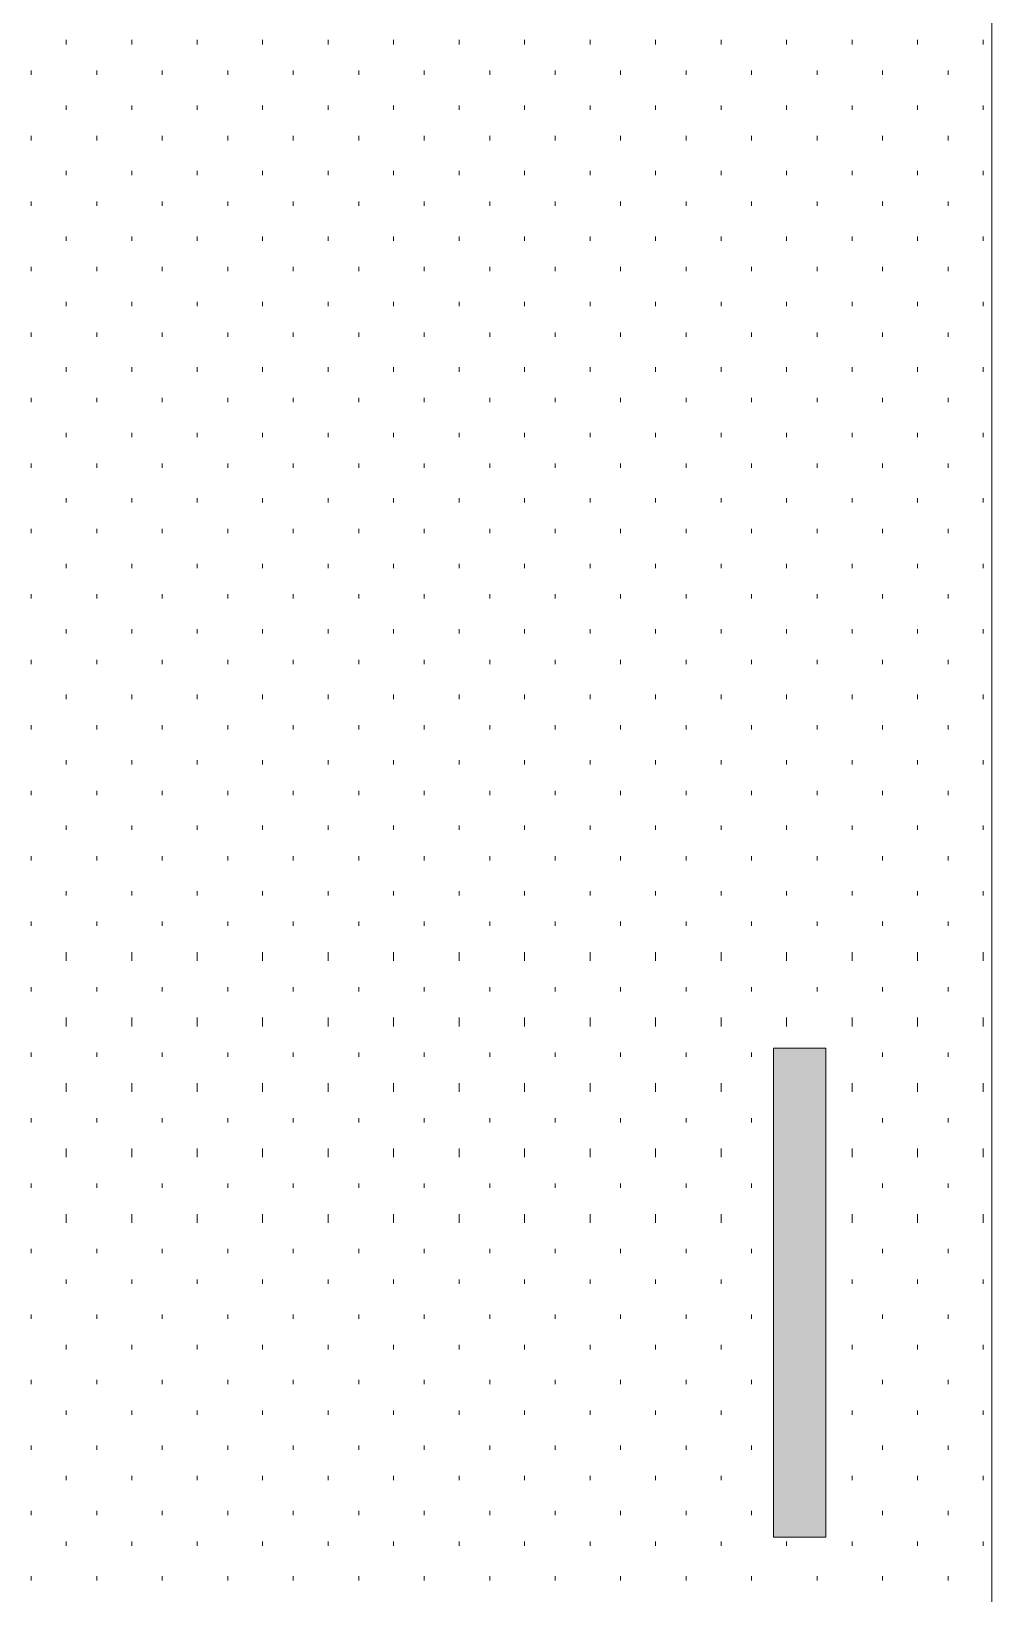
# Model space of a CAD drawing. Header units: inches. Extents: x -6061 to 13621, y -296 to 7483.
# Drawn here: x 12623.29 to 12640.91, y 378.93 to 407.6 of the extents above; entities that cross this region are included whole.
import ezdxf
from ezdxf.xclip import XClip

# ---------------------------------------------------------------- set-up
doc = ezdxf.new("R2010")
doc.units = ezdxf.units.IN
doc.header["$MEASUREMENT"] = 0
doc.header["$XCLIPFRAME"] = 0
doc.layers.get('0').update_dxf_attribs({"linetype": 'CONTINUOUS'})

# ---------------------------------------------------------------- blocks, each defined once
blk = doc.blocks.new('MF58425_6')
at = {"true_color": 0xffffff}
blk.add_hatch(color=7, dxfattribs=at).paths.add_polyline_path([(376.216, 308.525), (395.266, 308.525), (395.266, 351.621), (376.216, 351.621)])

msp = doc.modelspace()

# ---------------------------------------------------------------- linework, layer by layer
at = {"color": 7, "linetype": 'Continuous', "lineweight": 9, "true_color": 0x000007}
for p, q in [((12640.91411, 434.02858), (12640.91411, 349.93356)), ((12640.91411, 431.46569), (12640.91411, 349.93356)), ((12636.90958, 388.93763), (12636.90958, 379.9675)), ((12637.87067, 388.93763), (12636.90958, 388.93763)), ((12636.90958, 388.93763), (12637.87067, 388.93763)), ((12636.90958, 379.9675), (12636.90958, 388.93763)), ((12637.87067, 379.9675), (12637.87067, 388.93763)), ((12637.87067, 388.93763), (12637.87067, 379.9675)), ((12636.90958, 379.9675), (12637.87067, 379.9675)), ((12637.87067, 379.9675), (12636.90958, 379.9675))]:
    msp.add_line(p, q, dxfattribs=at)
at = {"color": 7, "linetype": 'Continuous', "lineweight": 9, "true_color": 0xffffff}
for p, q in [((12623.93492, 407.35845), (12623.93492, 407.43854)), ((12625.13628, 407.35845), (12625.13628, 407.43854)), ((12626.33764, 407.35845), (12626.33764, 407.43854)), ((12627.539, 407.35845), (12627.539, 407.43854)), ((12628.74035, 407.35845), (12628.74035, 407.43854)), ((12629.94171, 407.35845), (12629.94171, 407.43854)), ((12631.14307, 407.35845), (12631.14307, 407.43854)), ((12632.34443, 407.35845), (12632.34443, 407.43854)), ((12633.54578, 407.35845), (12633.54578, 407.43854)), ((12634.74714, 407.35845), (12634.74714, 407.43854)), ((12635.9485, 407.35845), (12635.9485, 407.43854)), ((12637.14985, 407.35845), (12637.14985, 407.43854)), ((12638.35121, 407.35845), (12638.35121, 407.43854)), ((12639.55257, 407.35845), (12639.55257, 407.43854)), ((12640.75393, 407.35845), (12640.75393, 407.43854)), ((12623.2942, 406.79781), (12623.2942, 406.87791)), ((12624.49556, 406.79781), (12624.49556, 406.87791)), ((12625.69691, 406.79781), (12625.69691, 406.87791)), ((12626.89827, 406.79781), (12626.89827, 406.87791)), ((12628.09963, 406.79781), (12628.09963, 406.87791)), ((12629.30099, 406.79781), (12629.30099, 406.87791)), ((12630.50234, 406.79781), (12630.50234, 406.87791)), ((12631.7037, 406.79781), (12631.7037, 406.87791)), ((12632.90506, 406.79781), (12632.90506, 406.87791)), ((12634.10642, 406.79781), (12634.10642, 406.87791)), ((12635.30777, 406.79781), (12635.30777, 406.87791)), ((12636.50913, 406.79781), (12636.50913, 406.87791)), ((12637.71049, 406.79781), (12637.71049, 406.87791)), ((12638.91185, 406.79781), (12638.91185, 406.87791)), ((12640.1132, 406.79781), (12640.1132, 406.87791)), ((12623.93492, 406.15709), (12623.93492, 406.23718)), ((12625.13628, 406.15709), (12625.13628, 406.23718)), ((12626.33764, 406.15709), (12626.33764, 406.23718)), ((12627.539, 406.15709), (12627.539, 406.23718)), ((12628.74035, 406.15709), (12628.74035, 406.23718)), ((12629.94171, 406.15709), (12629.94171, 406.23718)), ((12631.14307, 406.15709), (12631.14307, 406.23718)), ((12632.34443, 406.15709), (12632.34443, 406.23718)), ((12633.54578, 406.15709), (12633.54578, 406.23718)), ((12634.74714, 406.15709), (12634.74714, 406.23718)), ((12635.9485, 406.15709), (12635.9485, 406.23718)), ((12637.14985, 406.15709), (12637.14985, 406.23718)), ((12638.35121, 406.15709), (12638.35121, 406.23718)), ((12639.55257, 406.15709), (12639.55257, 406.23718)), ((12640.75393, 406.15709), (12640.75393, 406.23718)), ((12623.2942, 405.59646), (12623.2942, 405.67655)), ((12624.49556, 405.59646), (12624.49556, 405.67655)), ((12625.69691, 405.59646), (12625.69691, 405.67655)), ((12626.89827, 405.59646), (12626.89827, 405.67655)), ((12628.09963, 405.59646), (12628.09963, 405.67655)), ((12629.30099, 405.59646), (12629.30099, 405.67655)), ((12630.50234, 405.59646), (12630.50234, 405.67655)), ((12631.7037, 405.59646), (12631.7037, 405.67655)), ((12632.90506, 405.59646), (12632.90506, 405.67655)), ((12634.10642, 405.59646), (12634.10642, 405.67655)), ((12635.30777, 405.59646), (12635.30777, 405.67655)), ((12636.50913, 405.59646), (12636.50913, 405.67655)), ((12637.71049, 405.59646), (12637.71049, 405.67655)), ((12638.91185, 405.59646), (12638.91185, 405.67655)), ((12640.1132, 405.59646), (12640.1132, 405.67655)), ((12623.93492, 404.95573), (12623.93492, 405.03582)), ((12625.13628, 404.95573), (12625.13628, 405.03582)), ((12626.33764, 404.95573), (12626.33764, 405.03582)), ((12627.539, 404.95573), (12627.539, 405.03582)), ((12628.74035, 404.95573), (12628.74035, 405.03582)), ((12629.94171, 404.95573), (12629.94171, 405.03582)), ((12631.14307, 404.95573), (12631.14307, 405.03582)), ((12632.34443, 404.95573), (12632.34443, 405.03582)), ((12633.54578, 404.95573), (12633.54578, 405.03582)), ((12634.74714, 404.95573), (12634.74714, 405.03582)), ((12635.9485, 404.95573), (12635.9485, 405.03582)), ((12637.14985, 404.95573), (12637.14985, 405.03582)), ((12638.35121, 404.95573), (12638.35121, 405.03582)), ((12639.55257, 404.95573), (12639.55257, 405.03582)), ((12640.75393, 404.95573), (12640.75393, 405.03582)), ((12623.2942, 404.3951), (12623.2942, 404.47519)), ((12624.49556, 404.3951), (12624.49556, 404.47519)), ((12625.69691, 404.3951), (12625.69691, 404.47519)), ((12626.89827, 404.3951), (12626.89827, 404.47519)), ((12628.09963, 404.3951), (12628.09963, 404.47519)), ((12629.30099, 404.3951), (12629.30099, 404.47519)), ((12630.50234, 404.3951), (12630.50234, 404.47519)), ((12631.7037, 404.3951), (12631.7037, 404.47519)), ((12632.90506, 404.3951), (12632.90506, 404.47519)), ((12634.10642, 404.3951), (12634.10642, 404.47519)), ((12635.30777, 404.3951), (12635.30777, 404.47519)), ((12636.50913, 404.3951), (12636.50913, 404.47519)), ((12637.71049, 404.3951), (12637.71049, 404.47519)), ((12638.91185, 404.3951), (12638.91185, 404.47519)), ((12640.1132, 404.3951), (12640.1132, 404.47519)), ((12623.93492, 403.75438), (12623.93492, 403.83447)), ((12625.13628, 403.75438), (12625.13628, 403.83447)), ((12626.33764, 403.75438), (12626.33764, 403.83447)), ((12627.539, 403.75438), (12627.539, 403.83447)), ((12628.74035, 403.75438), (12628.74035, 403.83447)), ((12629.94171, 403.75438), (12629.94171, 403.83447)), ((12631.14307, 403.75438), (12631.14307, 403.83447)), ((12632.34443, 403.75438), (12632.34443, 403.83447)), ((12633.54578, 403.75438), (12633.54578, 403.83447)), ((12634.74714, 403.75438), (12634.74714, 403.83447)), ((12635.9485, 403.75438), (12635.9485, 403.83447)), ((12637.14985, 403.75438), (12637.14985, 403.83447)), ((12638.35121, 403.75438), (12638.35121, 403.83447)), ((12639.55257, 403.75438), (12639.55257, 403.83447)), ((12640.75393, 403.75438), (12640.75393, 403.83447)), ((12623.2942, 403.19374), (12623.2942, 403.27383)), ((12624.49556, 403.19374), (12624.49556, 403.27383)), ((12625.69691, 403.19374), (12625.69691, 403.27383)), ((12626.89827, 403.19374), (12626.89827, 403.27383)), ((12628.09963, 403.19374), (12628.09963, 403.27383)), ((12629.30099, 403.19374), (12629.30099, 403.27383)), ((12630.50234, 403.19374), (12630.50234, 403.27383)), ((12631.7037, 403.19374), (12631.7037, 403.27383)), ((12632.90506, 403.19374), (12632.90506, 403.27383)), ((12634.10642, 403.19374), (12634.10642, 403.27383)), ((12635.30777, 403.19374), (12635.30777, 403.27383)), ((12636.50913, 403.19374), (12636.50913, 403.27383)), ((12637.71049, 403.19374), (12637.71049, 403.27383)), ((12638.91185, 403.19374), (12638.91185, 403.27383)), ((12640.1132, 403.19374), (12640.1132, 403.27383)), ((12623.93492, 402.55302), (12623.93492, 402.63311)), ((12625.13628, 402.55302), (12625.13628, 402.63311)), ((12626.33764, 402.55302), (12626.33764, 402.63311)), ((12627.539, 402.55302), (12627.539, 402.63311)), ((12628.74035, 402.55302), (12628.74035, 402.63311)), ((12629.94171, 402.55302), (12629.94171, 402.63311)), ((12631.14307, 402.55302), (12631.14307, 402.63311)), ((12632.34443, 402.55302), (12632.34443, 402.63311)), ((12633.54578, 402.55302), (12633.54578, 402.63311)), ((12634.74714, 402.55302), (12634.74714, 402.63311)), ((12635.9485, 402.55302), (12635.9485, 402.63311)), ((12637.14985, 402.55302), (12637.14985, 402.63311)), ((12638.35121, 402.55302), (12638.35121, 402.63311)), ((12639.55257, 402.55302), (12639.55257, 402.63311)), ((12640.75393, 402.55302), (12640.75393, 402.63311)), ((12623.2942, 401.99239), (12623.2942, 402.07248)), ((12624.49556, 401.99239), (12624.49556, 402.07248)), ((12625.69691, 401.99239), (12625.69691, 402.07248)), ((12626.89827, 401.99239), (12626.89827, 402.07248)), ((12628.09963, 401.99239), (12628.09963, 402.07248)), ((12629.30099, 401.99239), (12629.30099, 402.07248)), ((12630.50234, 401.99239), (12630.50234, 402.07248)), ((12631.7037, 401.99239), (12631.7037, 402.07248)), ((12632.90506, 401.99239), (12632.90506, 402.07248)), ((12634.10642, 401.99239), (12634.10642, 402.07248)), ((12635.30777, 401.99239), (12635.30777, 402.07248)), ((12636.50913, 401.99239), (12636.50913, 402.07248)), ((12637.71049, 401.99239), (12637.71049, 402.07248)), ((12638.91185, 401.99239), (12638.91185, 402.07248)), ((12640.1132, 401.99239), (12640.1132, 402.07248)), ((12623.93492, 401.35166), (12623.93492, 401.43175)), ((12625.13628, 401.35166), (12625.13628, 401.43175)), ((12626.33764, 401.35166), (12626.33764, 401.43175)), ((12627.539, 401.35166), (12627.539, 401.43175)), ((12628.74035, 401.35166), (12628.74035, 401.43175)), ((12629.94171, 401.35166), (12629.94171, 401.43175)), ((12631.14307, 401.35166), (12631.14307, 401.43175)), ((12632.34443, 401.35166), (12632.34443, 401.43175)), ((12633.54578, 401.35166), (12633.54578, 401.43175)), ((12634.74714, 401.35166), (12634.74714, 401.43175)), ((12635.9485, 401.35166), (12635.9485, 401.43175)), ((12637.14985, 401.35166), (12637.14985, 401.43175)), ((12638.35121, 401.35166), (12638.35121, 401.43175)), ((12639.55257, 401.35166), (12639.55257, 401.43175)), ((12640.75393, 401.35166), (12640.75393, 401.43175)), ((12623.2942, 400.79103), (12623.2942, 400.87112)), ((12624.49556, 400.79103), (12624.49556, 400.87112)), ((12625.69691, 400.79103), (12625.69691, 400.87112)), ((12626.89827, 400.79103), (12626.89827, 400.87112)), ((12628.09963, 400.79103), (12628.09963, 400.87112)), ((12629.30099, 400.79103), (12629.30099, 400.87112)), ((12630.50234, 400.79103), (12630.50234, 400.87112)), ((12631.7037, 400.79103), (12631.7037, 400.87112)), ((12632.90506, 400.79103), (12632.90506, 400.87112)), ((12634.10642, 400.79103), (12634.10642, 400.87112)), ((12635.30777, 400.79103), (12635.30777, 400.87112)), ((12636.50913, 400.79103), (12636.50913, 400.87112)), ((12637.71049, 400.79103), (12637.71049, 400.87112)), ((12638.91185, 400.79103), (12638.91185, 400.87112)), ((12640.1132, 400.79103), (12640.1132, 400.87112)), ((12623.93492, 400.1503), (12623.93492, 400.23039)), ((12625.13628, 400.1503), (12625.13628, 400.23039)), ((12626.33764, 400.1503), (12626.33764, 400.23039)), ((12627.539, 400.1503), (12627.539, 400.23039)), ((12628.74035, 400.1503), (12628.74035, 400.23039)), ((12629.94171, 400.1503), (12629.94171, 400.23039)), ((12631.14307, 400.1503), (12631.14307, 400.23039)), ((12632.34443, 400.1503), (12632.34443, 400.23039)), ((12633.54578, 400.1503), (12633.54578, 400.23039)), ((12634.74714, 400.1503), (12634.74714, 400.23039)), ((12635.9485, 400.1503), (12635.9485, 400.23039)), ((12637.14985, 400.1503), (12637.14985, 400.23039)), ((12638.35121, 400.1503), (12638.35121, 400.23039)), ((12639.55257, 400.1503), (12639.55257, 400.23039)), ((12640.75393, 400.1503), (12640.75393, 400.23039)), ((12623.2942, 399.58967), (12623.2942, 399.66976)), ((12624.49556, 399.58967), (12624.49556, 399.66976)), ((12625.69691, 399.58967), (12625.69691, 399.66976)), ((12626.89827, 399.58967), (12626.89827, 399.66976)), ((12628.09963, 399.58967), (12628.09963, 399.66976)), ((12629.30099, 399.58967), (12629.30099, 399.66976)), ((12630.50234, 399.58967), (12630.50234, 399.66976)), ((12631.7037, 399.58967), (12631.7037, 399.66976)), ((12632.90506, 399.58967), (12632.90506, 399.66976)), ((12634.10642, 399.58967), (12634.10642, 399.66976)), ((12635.30777, 399.58967), (12635.30777, 399.66976)), ((12636.50913, 399.58967), (12636.50913, 399.66976)), ((12637.71049, 399.58967), (12637.71049, 399.66976)), ((12638.91185, 399.58967), (12638.91185, 399.66976)), ((12640.1132, 399.58967), (12640.1132, 399.66976)), ((12623.93492, 398.94895), (12623.93492, 399.02904)), ((12625.13628, 398.94895), (12625.13628, 399.02904)), ((12626.33764, 398.94895), (12626.33764, 399.02904)), ((12627.539, 398.94895), (12627.539, 399.02904)), ((12628.74035, 398.94895), (12628.74035, 399.02904)), ((12629.94171, 398.94895), (12629.94171, 399.02904)), ((12631.14307, 398.94895), (12631.14307, 399.02904)), ((12632.34443, 398.94895), (12632.34443, 399.02904)), ((12633.54578, 398.94895), (12633.54578, 399.02904)), ((12634.74714, 398.94895), (12634.74714, 399.02904)), ((12635.9485, 398.94895), (12635.9485, 399.02904)), ((12637.14985, 398.94895), (12637.14985, 399.02904)), ((12638.35121, 398.94895), (12638.35121, 399.02904)), ((12639.55257, 398.94895), (12639.55257, 399.02904)), ((12640.75393, 398.94895), (12640.75393, 399.02904)), ((12623.2942, 398.38831), (12623.2942, 398.4684)), ((12624.49556, 398.38831), (12624.49556, 398.4684)), ((12625.69691, 398.38831), (12625.69691, 398.4684)), ((12626.89827, 398.38831), (12626.89827, 398.4684)), ((12628.09963, 398.38831), (12628.09963, 398.4684)), ((12629.30099, 398.38831), (12629.30099, 398.4684)), ((12630.50234, 398.38831), (12630.50234, 398.4684)), ((12631.7037, 398.38831), (12631.7037, 398.4684)), ((12632.90506, 398.38831), (12632.90506, 398.4684)), ((12634.10642, 398.38831), (12634.10642, 398.4684)), ((12635.30777, 398.38831), (12635.30777, 398.4684)), ((12636.50913, 398.38831), (12636.50913, 398.4684)), ((12637.71049, 398.38831), (12637.71049, 398.4684)), ((12638.91185, 398.38831), (12638.91185, 398.4684)), ((12640.1132, 398.38831), (12640.1132, 398.4684)), ((12623.93492, 397.74759), (12623.93492, 397.82768)), ((12625.13628, 397.74759), (12625.13628, 397.82768)), ((12626.33764, 397.74759), (12626.33764, 397.82768)), ((12627.539, 397.74759), (12627.539, 397.82768)), ((12628.74035, 397.74759), (12628.74035, 397.82768)), ((12629.94171, 397.74759), (12629.94171, 397.82768)), ((12631.14307, 397.74759), (12631.14307, 397.82768)), ((12632.34443, 397.74759), (12632.34443, 397.82768)), ((12633.54578, 397.74759), (12633.54578, 397.82768)), ((12634.74714, 397.74759), (12634.74714, 397.82768)), ((12635.9485, 397.74759), (12635.9485, 397.82768)), ((12637.14985, 397.74759), (12637.14985, 397.82768)), ((12638.35121, 397.74759), (12638.35121, 397.82768)), ((12639.55257, 397.74759), (12639.55257, 397.82768)), ((12640.75393, 397.74759), (12640.75393, 397.82768)), ((12623.2942, 397.18696), (12623.2942, 397.26705)), ((12624.49556, 397.18696), (12624.49556, 397.26705)), ((12625.69691, 397.18696), (12625.69691, 397.26705)), ((12626.89827, 397.18696), (12626.89827, 397.26705)), ((12628.09963, 397.18696), (12628.09963, 397.26705)), ((12629.30099, 397.18696), (12629.30099, 397.26705)), ((12630.50234, 397.18696), (12630.50234, 397.26705)), ((12631.7037, 397.18696), (12631.7037, 397.26705)), ((12632.90506, 397.18696), (12632.90506, 397.26705)), ((12634.10642, 397.18696), (12634.10642, 397.26705)), ((12635.30777, 397.18696), (12635.30777, 397.26705)), ((12636.50913, 397.18696), (12636.50913, 397.26705)), ((12637.71049, 397.18696), (12637.71049, 397.26705)), ((12638.91185, 397.18696), (12638.91185, 397.26705)), ((12640.1132, 397.18696), (12640.1132, 397.26705)), ((12623.93492, 396.54623), (12623.93492, 396.62632)), ((12625.13628, 396.54623), (12625.13628, 396.62632)), ((12626.33764, 396.54623), (12626.33764, 396.62632)), ((12627.539, 396.54623), (12627.539, 396.62632)), ((12628.74035, 396.54623), (12628.74035, 396.62632)), ((12629.94171, 396.54623), (12629.94171, 396.62632)), ((12631.14307, 396.54623), (12631.14307, 396.62632)), ((12632.34443, 396.54623), (12632.34443, 396.62632)), ((12633.54578, 396.54623), (12633.54578, 396.62632)), ((12634.74714, 396.54623), (12634.74714, 396.62632)), ((12635.9485, 396.54623), (12635.9485, 396.62632)), ((12637.14985, 396.54623), (12637.14985, 396.62632)), ((12638.35121, 396.54623), (12638.35121, 396.62632)), ((12639.55257, 396.54623), (12639.55257, 396.62632)), ((12640.75393, 396.54623), (12640.75393, 396.62632)), ((12623.2942, 395.9856), (12623.2942, 396.06569)), ((12624.49556, 395.9856), (12624.49556, 396.06569)), ((12625.69691, 395.9856), (12625.69691, 396.06569)), ((12626.89827, 395.9856), (12626.89827, 396.06569)), ((12628.09963, 395.9856), (12628.09963, 396.06569)), ((12629.30099, 395.9856), (12629.30099, 396.06569)), ((12630.50234, 395.9856), (12630.50234, 396.06569)), ((12631.7037, 395.9856), (12631.7037, 396.06569)), ((12632.90506, 395.9856), (12632.90506, 396.06569)), ((12634.10642, 395.9856), (12634.10642, 396.06569)), ((12635.30777, 395.9856), (12635.30777, 396.06569)), ((12636.50913, 395.9856), (12636.50913, 396.06569)), ((12637.71049, 395.9856), (12637.71049, 396.06569)), ((12638.91185, 395.9856), (12638.91185, 396.06569)), ((12640.1132, 395.9856), (12640.1132, 396.06569)), ((12623.93492, 395.34487), (12623.93492, 395.42496)), ((12625.13628, 395.34487), (12625.13628, 395.42496)), ((12626.33764, 395.34487), (12626.33764, 395.42496)), ((12627.539, 395.34487), (12627.539, 395.42496)), ((12628.74035, 395.34487), (12628.74035, 395.42496)), ((12629.94171, 395.34487), (12629.94171, 395.42496)), ((12631.14307, 395.34487), (12631.14307, 395.42496)), ((12632.34443, 395.34487), (12632.34443, 395.42496)), ((12633.54578, 395.34487), (12633.54578, 395.42496)), ((12634.74714, 395.34487), (12634.74714, 395.42496)), ((12635.9485, 395.34487), (12635.9485, 395.42496)), ((12637.14985, 395.34487), (12637.14985, 395.42496)), ((12638.35121, 395.34487), (12638.35121, 395.42496)), ((12639.55257, 395.34487), (12639.55257, 395.42496)), ((12640.75393, 395.34487), (12640.75393, 395.42496)), ((12623.2942, 394.78424), (12623.2942, 394.86433)), ((12624.49556, 394.78424), (12624.49556, 394.86433)), ((12625.69691, 394.78424), (12625.69691, 394.86433)), ((12626.89827, 394.78424), (12626.89827, 394.86433)), ((12628.09963, 394.78424), (12628.09963, 394.86433)), ((12629.30099, 394.78424), (12629.30099, 394.86433)), ((12630.50234, 394.78424), (12630.50234, 394.86433)), ((12631.7037, 394.78424), (12631.7037, 394.86433)), ((12632.90506, 394.78424), (12632.90506, 394.86433)), ((12634.10642, 394.78424), (12634.10642, 394.86433)), ((12635.30777, 394.78424), (12635.30777, 394.86433)), ((12636.50913, 394.78424), (12636.50913, 394.86433)), ((12637.71049, 394.78424), (12637.71049, 394.86433)), ((12638.91185, 394.78424), (12638.91185, 394.86433)), ((12640.1132, 394.78424), (12640.1132, 394.86433)), ((12623.93492, 394.14352), (12623.93492, 394.22361)), ((12625.13628, 394.14352), (12625.13628, 394.22361)), ((12626.33764, 394.14352), (12626.33764, 394.22361)), ((12627.539, 394.14352), (12627.539, 394.22361)), ((12628.74035, 394.14352), (12628.74035, 394.22361)), ((12629.94171, 394.14352), (12629.94171, 394.22361)), ((12631.14307, 394.14352), (12631.14307, 394.22361)), ((12632.34443, 394.14352), (12632.34443, 394.22361)), ((12633.54578, 394.14352), (12633.54578, 394.22361)), ((12634.74714, 394.14352), (12634.74714, 394.22361)), ((12635.9485, 394.14352), (12635.9485, 394.22361)), ((12637.14985, 394.14352), (12637.14985, 394.22361)), ((12638.35121, 394.14352), (12638.35121, 394.22361)), ((12639.55257, 394.14352), (12639.55257, 394.22361)), ((12640.75393, 394.14352), (12640.75393, 394.22361)), ((12623.2942, 393.58288), (12623.2942, 393.66297)), ((12624.49556, 393.58288), (12624.49556, 393.66297)), ((12625.69691, 393.58288), (12625.69691, 393.66297)), ((12626.89827, 393.58288), (12626.89827, 393.66297)), ((12628.09963, 393.58288), (12628.09963, 393.66297)), ((12629.30099, 393.58288), (12629.30099, 393.66297)), ((12630.50234, 393.58288), (12630.50234, 393.66297)), ((12631.7037, 393.58288), (12631.7037, 393.66297)), ((12632.90506, 393.58288), (12632.90506, 393.66297)), ((12634.10642, 393.58288), (12634.10642, 393.66297)), ((12635.30777, 393.58288), (12635.30777, 393.66297)), ((12636.50913, 393.58288), (12636.50913, 393.66297)), ((12637.71049, 393.58288), (12637.71049, 393.66297)), ((12638.91185, 393.58288), (12638.91185, 393.66297)), ((12640.1132, 393.58288), (12640.1132, 393.66297)), ((12623.93492, 392.94216), (12623.93492, 393.02225)), ((12625.13628, 392.94216), (12625.13628, 393.02225)), ((12626.33764, 392.94216), (12626.33764, 393.02225)), ((12627.539, 392.94216), (12627.539, 393.02225)), ((12628.74035, 392.94216), (12628.74035, 393.02225)), ((12629.94171, 392.94216), (12629.94171, 393.02225)), ((12631.14307, 392.94216), (12631.14307, 393.02225)), ((12632.34443, 392.94216), (12632.34443, 393.02225)), ((12633.54578, 392.94216), (12633.54578, 393.02225)), ((12634.74714, 392.94216), (12634.74714, 393.02225)), ((12635.9485, 392.94216), (12635.9485, 393.02225)), ((12637.14985, 392.94216), (12637.14985, 393.02225)), ((12638.35121, 392.94216), (12638.35121, 393.02225)), ((12639.55257, 392.94216), (12639.55257, 393.02225)), ((12640.75393, 392.94216), (12640.75393, 393.02225)), ((12623.2942, 392.38153), (12623.2942, 392.46162)), ((12624.49556, 392.38153), (12624.49556, 392.46162)), ((12625.69691, 392.38153), (12625.69691, 392.46162)), ((12626.89827, 392.38153), (12626.89827, 392.46162)), ((12628.09963, 392.38153), (12628.09963, 392.46162)), ((12629.30099, 392.38153), (12629.30099, 392.46162)), ((12630.50234, 392.38153), (12630.50234, 392.46162)), ((12631.7037, 392.38153), (12631.7037, 392.46162)), ((12632.90506, 392.38153), (12632.90506, 392.46162)), ((12634.10642, 392.38153), (12634.10642, 392.46162)), ((12635.30777, 392.38153), (12635.30777, 392.46162)), ((12636.50913, 392.38153), (12636.50913, 392.46162)), ((12637.71049, 392.38153), (12637.71049, 392.46162)), ((12638.91185, 392.38153), (12638.91185, 392.46162)), ((12640.1132, 392.38153), (12640.1132, 392.46162)), ((12623.93492, 391.7408), (12623.93492, 391.82089)), ((12625.13628, 391.7408), (12625.13628, 391.82089)), ((12626.33764, 391.7408), (12626.33764, 391.82089)), ((12627.539, 391.7408), (12627.539, 391.82089)), ((12628.74035, 391.7408), (12628.74035, 391.82089)), ((12629.94171, 391.7408), (12629.94171, 391.82089)), ((12631.14307, 391.7408), (12631.14307, 391.82089)), ((12632.34443, 391.7408), (12632.34443, 391.82089)), ((12633.54578, 391.7408), (12633.54578, 391.82089)), ((12634.74714, 391.7408), (12634.74714, 391.82089)), ((12635.9485, 391.7408), (12635.9485, 391.82089)), ((12637.14985, 391.7408), (12637.14985, 391.82089)), ((12638.35121, 391.7408), (12638.35121, 391.82089)), ((12639.55257, 391.7408), (12639.55257, 391.82089)), ((12640.75393, 391.7408), (12640.75393, 391.82089)), ((12623.2942, 391.18017), (12623.2942, 391.26026)), ((12624.49556, 391.18017), (12624.49556, 391.26026)), ((12625.69691, 391.18017), (12625.69691, 391.26026)), ((12626.89827, 391.18017), (12626.89827, 391.26026)), ((12628.09963, 391.18017), (12628.09963, 391.26026)), ((12629.30099, 391.18017), (12629.30099, 391.26026)), ((12630.50234, 391.18017), (12630.50234, 391.26026)), ((12631.7037, 391.18017), (12631.7037, 391.26026)), ((12632.90506, 391.18017), (12632.90506, 391.26026)), ((12634.10642, 391.18017), (12634.10642, 391.26026)), ((12635.30777, 391.18017), (12635.30777, 391.26026)), ((12636.50913, 391.18017), (12636.50913, 391.26026)), ((12637.71049, 391.18017), (12637.71049, 391.26026)), ((12638.91185, 391.18017), (12638.91185, 391.26026)), ((12640.1132, 391.18017), (12640.1132, 391.26026)), ((12623.93492, 390.53944), (12623.93492, 390.69962)), ((12625.13628, 390.53944), (12625.13628, 390.69962)), ((12626.33764, 390.53944), (12626.33764, 390.69962)), ((12627.539, 390.53944), (12627.539, 390.69962)), ((12628.74035, 390.53944), (12628.74035, 390.69962)), ((12629.94171, 390.53944), (12629.94171, 390.69962)), ((12631.14307, 390.53944), (12631.14307, 390.69962)), ((12632.34443, 390.53944), (12632.34443, 390.69962)), ((12633.54578, 390.53944), (12633.54578, 390.69962)), ((12634.74714, 390.53944), (12634.74714, 390.69962)), ((12635.9485, 390.53944), (12635.9485, 390.69962)), ((12637.14985, 390.53944), (12637.14985, 390.69962)), ((12638.35121, 390.53944), (12638.35121, 390.69962)), ((12639.55257, 390.53944), (12639.55257, 390.69962)), ((12640.75393, 390.53944), (12640.75393, 390.69962)), ((12623.2942, 389.97881), (12623.2942, 390.0589)), ((12624.49556, 389.97881), (12624.49556, 390.0589)), ((12625.69691, 389.97881), (12625.69691, 390.0589)), ((12626.89827, 389.97881), (12626.89827, 390.0589)), ((12628.09963, 389.97881), (12628.09963, 390.0589)), ((12629.30099, 389.97881), (12629.30099, 390.0589)), ((12630.50234, 389.97881), (12630.50234, 390.0589)), ((12631.7037, 389.97881), (12631.7037, 390.0589)), ((12632.90506, 389.97881), (12632.90506, 390.0589)), ((12634.10642, 389.97881), (12634.10642, 390.0589)), ((12635.30777, 389.97881), (12635.30777, 390.0589)), ((12636.50913, 389.97881), (12636.50913, 390.0589)), ((12637.71049, 389.97881), (12637.71049, 390.0589)), ((12638.91185, 389.97881), (12638.91185, 390.0589)), ((12640.1132, 389.97881), (12640.1132, 390.0589)), ((12623.93492, 389.33809), (12623.93492, 389.49827)), ((12625.13628, 389.33809), (12625.13628, 389.49827)), ((12626.33764, 389.33809), (12626.33764, 389.49827)), ((12627.539, 389.33809), (12627.539, 389.49827)), ((12628.74035, 389.33809), (12628.74035, 389.49827)), ((12629.94171, 389.33809), (12629.94171, 389.49827)), ((12631.14307, 389.33809), (12631.14307, 389.49827)), ((12632.34443, 389.33809), (12632.34443, 389.49827)), ((12633.54578, 389.33809), (12633.54578, 389.49827)), ((12634.74714, 389.33809), (12634.74714, 389.49827)), ((12635.9485, 389.33809), (12635.9485, 389.49827)), ((12637.14985, 389.33809), (12637.14985, 389.49827)), ((12638.35121, 389.33809), (12638.35121, 389.49827)), ((12639.55257, 389.33809), (12639.55257, 389.49827)), ((12640.75393, 389.33809), (12640.75393, 389.49827)), ((12623.2942, 388.77745), (12623.2942, 388.85754)), ((12624.49556, 388.77745), (12624.49556, 388.85754)), ((12625.69691, 388.77745), (12625.69691, 388.85754)), ((12626.89827, 388.77745), (12626.89827, 388.85754)), ((12628.09963, 388.77745), (12628.09963, 388.85754)), ((12629.30099, 388.77745), (12629.30099, 388.85754)), ((12630.50234, 388.77745), (12630.50234, 388.85754)), ((12631.7037, 388.77745), (12631.7037, 388.85754)), ((12632.90506, 388.77745), (12632.90506, 388.85754)), ((12634.10642, 388.77745), (12634.10642, 388.85754)), ((12635.30777, 388.77745), (12635.30777, 388.85754)), ((12636.50913, 388.77745), (12636.50913, 388.85754)), ((12638.91185, 388.77745), (12638.91185, 388.85754)), ((12640.1132, 388.77745), (12640.1132, 388.85754)), ((12623.93492, 388.13673), (12623.93492, 388.29691)), ((12625.13628, 388.13673), (12625.13628, 388.29691)), ((12626.33764, 388.13673), (12626.33764, 388.29691)), ((12627.539, 388.13673), (12627.539, 388.29691)), ((12628.74035, 388.13673), (12628.74035, 388.29691)), ((12629.94171, 388.13673), (12629.94171, 388.29691)), ((12631.14307, 388.13673), (12631.14307, 388.29691)), ((12632.34443, 388.13673), (12632.34443, 388.29691)), ((12633.54578, 388.13673), (12633.54578, 388.29691)), ((12634.74714, 388.13673), (12634.74714, 388.29691)), ((12635.9485, 388.13673), (12635.9485, 388.29691)), ((12638.35121, 388.13673), (12638.35121, 388.29691)), ((12639.55257, 388.13673), (12639.55257, 388.29691)), ((12640.75393, 388.13673), (12640.75393, 388.29691)), ((12623.2942, 387.5761), (12623.2942, 387.65619)), ((12624.49556, 387.5761), (12624.49556, 387.65619)), ((12625.69691, 387.5761), (12625.69691, 387.65619)), ((12626.89827, 387.5761), (12626.89827, 387.65619)), ((12628.09963, 387.5761), (12628.09963, 387.65619)), ((12629.30099, 387.5761), (12629.30099, 387.65619)), ((12630.50234, 387.5761), (12630.50234, 387.65619)), ((12631.7037, 387.5761), (12631.7037, 387.65619)), ((12632.90506, 387.5761), (12632.90506, 387.65619)), ((12634.10642, 387.5761), (12634.10642, 387.65619)), ((12635.30777, 387.5761), (12635.30777, 387.65619)), ((12636.50913, 387.5761), (12636.50913, 387.65619)), ((12638.91185, 387.5761), (12638.91185, 387.65619)), ((12640.1132, 387.5761), (12640.1132, 387.65619)), ((12623.93492, 386.93537), (12623.93492, 387.09555)), ((12625.13628, 386.93537), (12625.13628, 387.09555)), ((12626.33764, 386.93537), (12626.33764, 387.09555)), ((12627.539, 386.93537), (12627.539, 387.09555)), ((12628.74035, 386.93537), (12628.74035, 387.09555)), ((12629.94171, 386.93537), (12629.94171, 387.09555)), ((12631.14307, 386.93537), (12631.14307, 387.09555)), ((12632.34443, 386.93537), (12632.34443, 387.09555)), ((12633.54578, 386.93537), (12633.54578, 387.09555)), ((12634.74714, 386.93537), (12634.74714, 387.09555)), ((12635.9485, 386.93537), (12635.9485, 387.09555)), ((12638.35121, 386.93537), (12638.35121, 387.09555)), ((12639.55257, 386.93537), (12639.55257, 387.09555)), ((12640.75393, 386.93537), (12640.75393, 387.09555)), ((12623.2942, 386.37474), (12623.2942, 386.45483)), ((12624.49556, 386.37474), (12624.49556, 386.45483)), ((12625.69691, 386.37474), (12625.69691, 386.45483)), ((12626.89827, 386.37474), (12626.89827, 386.45483)), ((12628.09963, 386.37474), (12628.09963, 386.45483)), ((12629.30099, 386.37474), (12629.30099, 386.45483)), ((12630.50234, 386.37474), (12630.50234, 386.45483)), ((12631.7037, 386.37474), (12631.7037, 386.45483)), ((12632.90506, 386.37474), (12632.90506, 386.45483)), ((12634.10642, 386.37474), (12634.10642, 386.45483)), ((12635.30777, 386.37474), (12635.30777, 386.45483)), ((12636.50913, 386.37474), (12636.50913, 386.45483)), ((12638.91185, 386.37474), (12638.91185, 386.45483)), ((12640.1132, 386.37474), (12640.1132, 386.45483)), ((12623.93492, 385.73401), (12623.93492, 385.8942)), ((12625.13628, 385.73401), (12625.13628, 385.8942)), ((12626.33764, 385.73401), (12626.33764, 385.8942)), ((12627.539, 385.73401), (12627.539, 385.8942)), ((12628.74035, 385.73401), (12628.74035, 385.8942)), ((12629.94171, 385.73401), (12629.94171, 385.8942)), ((12631.14307, 385.73401), (12631.14307, 385.8942)), ((12632.34443, 385.73401), (12632.34443, 385.8942)), ((12633.54578, 385.73401), (12633.54578, 385.8942)), ((12634.74714, 385.73401), (12634.74714, 385.8942)), ((12635.9485, 385.73401), (12635.9485, 385.8942)), ((12638.35121, 385.73401), (12638.35121, 385.8942)), ((12639.55257, 385.73401), (12639.55257, 385.8942)), ((12640.75393, 385.73401), (12640.75393, 385.8942)), ((12623.2942, 385.17338), (12623.2942, 385.25347)), ((12624.49556, 385.17338), (12624.49556, 385.25347)), ((12625.69691, 385.17338), (12625.69691, 385.25347)), ((12626.89827, 385.17338), (12626.89827, 385.25347)), ((12628.09963, 385.17338), (12628.09963, 385.25347)), ((12629.30099, 385.17338), (12629.30099, 385.25347)), ((12630.50234, 385.17338), (12630.50234, 385.25347)), ((12631.7037, 385.17338), (12631.7037, 385.25347)), ((12632.90506, 385.17338), (12632.90506, 385.25347)), ((12634.10642, 385.17338), (12634.10642, 385.25347)), ((12635.30777, 385.17338), (12635.30777, 385.25347)), ((12636.50913, 385.17338), (12636.50913, 385.25347)), ((12638.91185, 385.17338), (12638.91185, 385.25347)), ((12640.1132, 385.17338), (12640.1132, 385.25347)), ((12623.93492, 384.61275), (12623.93492, 384.69284)), ((12625.13628, 384.61275), (12625.13628, 384.69284)), ((12626.33764, 384.61275), (12626.33764, 384.69284)), ((12627.539, 384.61275), (12627.539, 384.69284)), ((12628.74035, 384.61275), (12628.74035, 384.69284)), ((12629.94171, 384.61275), (12629.94171, 384.69284)), ((12631.14307, 384.61275), (12631.14307, 384.69284)), ((12632.34443, 384.61275), (12632.34443, 384.69284)), ((12633.54578, 384.61275), (12633.54578, 384.69284)), ((12634.74714, 384.61275), (12634.74714, 384.69284)), ((12635.9485, 384.61275), (12635.9485, 384.69284)), ((12638.35121, 384.61275), (12638.35121, 384.69284)), ((12639.55257, 384.61275), (12639.55257, 384.69284)), ((12640.75393, 384.61275), (12640.75393, 384.69284)), ((12623.2942, 383.97202), (12623.2942, 384.05211)), ((12624.49556, 383.97202), (12624.49556, 384.05211)), ((12625.69691, 383.97202), (12625.69691, 384.05211)), ((12626.89827, 383.97202), (12626.89827, 384.05211)), ((12628.09963, 383.97202), (12628.09963, 384.05211)), ((12629.30099, 383.97202), (12629.30099, 384.05211)), ((12630.50234, 383.97202), (12630.50234, 384.05211)), ((12631.7037, 383.97202), (12631.7037, 384.05211)), ((12632.90506, 383.97202), (12632.90506, 384.05211)), ((12634.10642, 383.97202), (12634.10642, 384.05211)), ((12635.30777, 383.97202), (12635.30777, 384.05211)), ((12636.50913, 383.97202), (12636.50913, 384.05211)), ((12638.91185, 383.97202), (12638.91185, 384.05211)), ((12640.1132, 383.97202), (12640.1132, 384.05211)), ((12623.93492, 383.41139), (12623.93492, 383.49148)), ((12625.13628, 383.41139), (12625.13628, 383.49148)), ((12626.33764, 383.41139), (12626.33764, 383.49148)), ((12627.539, 383.41139), (12627.539, 383.49148)), ((12628.74035, 383.41139), (12628.74035, 383.49148)), ((12629.94171, 383.41139), (12629.94171, 383.49148)), ((12631.14307, 383.41139), (12631.14307, 383.49148)), ((12632.34443, 383.41139), (12632.34443, 383.49148)), ((12633.54578, 383.41139), (12633.54578, 383.49148)), ((12634.74714, 383.41139), (12634.74714, 383.49148)), ((12635.9485, 383.41139), (12635.9485, 383.49148)), ((12638.35121, 383.41139), (12638.35121, 383.49148)), ((12639.55257, 383.41139), (12639.55257, 383.49148)), ((12640.75393, 383.41139), (12640.75393, 383.49148)), ((12623.2942, 382.77067), (12623.2942, 382.85076)), ((12624.49556, 382.77067), (12624.49556, 382.85076)), ((12625.69691, 382.77067), (12625.69691, 382.85076)), ((12626.89827, 382.77067), (12626.89827, 382.85076)), ((12628.09963, 382.77067), (12628.09963, 382.85076)), ((12629.30099, 382.77067), (12629.30099, 382.85076)), ((12630.50234, 382.77067), (12630.50234, 382.85076)), ((12631.7037, 382.77067), (12631.7037, 382.85076)), ((12632.90506, 382.77067), (12632.90506, 382.85076)), ((12634.10642, 382.77067), (12634.10642, 382.85076)), ((12635.30777, 382.77067), (12635.30777, 382.85076)), ((12636.50913, 382.77067), (12636.50913, 382.85076)), ((12638.91185, 382.77067), (12638.91185, 382.85076)), ((12640.1132, 382.77067), (12640.1132, 382.85076)), ((12623.93492, 382.21003), (12623.93492, 382.29012)), ((12625.13628, 382.21003), (12625.13628, 382.29012)), ((12626.33764, 382.21003), (12626.33764, 382.29012)), ((12627.539, 382.21003), (12627.539, 382.29012)), ((12628.74035, 382.21003), (12628.74035, 382.29012)), ((12629.94171, 382.21003), (12629.94171, 382.29012)), ((12631.14307, 382.21003), (12631.14307, 382.29012)), ((12632.34443, 382.21003), (12632.34443, 382.29012)), ((12633.54578, 382.21003), (12633.54578, 382.29012)), ((12634.74714, 382.21003), (12634.74714, 382.29012)), ((12635.9485, 382.21003), (12635.9485, 382.29012)), ((12638.35121, 382.21003), (12638.35121, 382.29012)), ((12639.55257, 382.21003), (12639.55257, 382.29012)), ((12640.75393, 382.21003), (12640.75393, 382.29012)), ((12623.2942, 381.56931), (12623.2942, 381.6494)), ((12624.49556, 381.56931), (12624.49556, 381.6494)), ((12625.69691, 381.56931), (12625.69691, 381.6494)), ((12626.89827, 381.56931), (12626.89827, 381.6494)), ((12628.09963, 381.56931), (12628.09963, 381.6494)), ((12629.30099, 381.56931), (12629.30099, 381.6494)), ((12630.50234, 381.56931), (12630.50234, 381.6494)), ((12631.7037, 381.56931), (12631.7037, 381.6494)), ((12632.90506, 381.56931), (12632.90506, 381.6494)), ((12634.10642, 381.56931), (12634.10642, 381.6494)), ((12635.30777, 381.56931), (12635.30777, 381.6494)), ((12636.50913, 381.56931), (12636.50913, 381.6494)), ((12638.91185, 381.56931), (12638.91185, 381.6494)), ((12640.1132, 381.56931), (12640.1132, 381.6494)), ((12623.93492, 381.00867), (12623.93492, 381.08877)), ((12625.13628, 381.00867), (12625.13628, 381.08877)), ((12626.33764, 381.00867), (12626.33764, 381.08877)), ((12627.539, 381.00867), (12627.539, 381.08877)), ((12628.74035, 381.00867), (12628.74035, 381.08877)), ((12629.94171, 381.00867), (12629.94171, 381.08877)), ((12631.14307, 381.00867), (12631.14307, 381.08877)), ((12632.34443, 381.00867), (12632.34443, 381.08877)), ((12633.54578, 381.00867), (12633.54578, 381.08877)), ((12634.74714, 381.00867), (12634.74714, 381.08877)), ((12635.9485, 381.00867), (12635.9485, 381.08877)), ((12638.35121, 381.00867), (12638.35121, 381.08877)), ((12639.55257, 381.00867), (12639.55257, 381.08877)), ((12640.75393, 381.00867), (12640.75393, 381.08877)), ((12623.2942, 380.36795), (12623.2942, 380.44804)), ((12624.49556, 380.36795), (12624.49556, 380.44804)), ((12625.69691, 380.36795), (12625.69691, 380.44804)), ((12626.89827, 380.36795), (12626.89827, 380.44804)), ((12628.09963, 380.36795), (12628.09963, 380.44804)), ((12629.30099, 380.36795), (12629.30099, 380.44804)), ((12630.50234, 380.36795), (12630.50234, 380.44804)), ((12631.7037, 380.36795), (12631.7037, 380.44804)), ((12632.90506, 380.36795), (12632.90506, 380.44804)), ((12634.10642, 380.36795), (12634.10642, 380.44804)), ((12635.30777, 380.36795), (12635.30777, 380.44804)), ((12636.50913, 380.36795), (12636.50913, 380.44804)), ((12638.91185, 380.36795), (12638.91185, 380.44804)), ((12640.1132, 380.36795), (12640.1132, 380.44804)), ((12623.93492, 379.80732), (12623.93492, 379.88741)), ((12625.13628, 379.80732), (12625.13628, 379.88741)), ((12626.33764, 379.80732), (12626.33764, 379.88741)), ((12627.539, 379.80732), (12627.539, 379.88741)), ((12628.74035, 379.80732), (12628.74035, 379.88741)), ((12629.94171, 379.80732), (12629.94171, 379.88741)), ((12631.14307, 379.80732), (12631.14307, 379.88741)), ((12632.34443, 379.80732), (12632.34443, 379.88741)), ((12633.54578, 379.80732), (12633.54578, 379.88741)), ((12634.74714, 379.80732), (12634.74714, 379.88741)), ((12635.9485, 379.80732), (12635.9485, 379.88741)), ((12637.14985, 379.80732), (12637.14985, 379.88741)), ((12638.35121, 379.80732), (12638.35121, 379.88741)), ((12639.55257, 379.80732), (12639.55257, 379.88741)), ((12640.75393, 379.80732), (12640.75393, 379.88741)), ((12623.2942, 379.16659), (12623.2942, 379.24668)), ((12624.49556, 379.16659), (12624.49556, 379.24668)), ((12625.69691, 379.16659), (12625.69691, 379.24668)), ((12626.89827, 379.16659), (12626.89827, 379.24668)), ((12628.09963, 379.16659), (12628.09963, 379.24668)), ((12629.30099, 379.16659), (12629.30099, 379.24668)), ((12630.50234, 379.16659), (12630.50234, 379.24668)), ((12631.7037, 379.16659), (12631.7037, 379.24668)), ((12632.90506, 379.16659), (12632.90506, 379.24668)), ((12634.10642, 379.16659), (12634.10642, 379.24668)), ((12635.30777, 379.16659), (12635.30777, 379.24668)), ((12636.50913, 379.16659), (12636.50913, 379.24668)), ((12637.71049, 379.16659), (12637.71049, 379.24668)), ((12638.91185, 379.16659), (12638.91185, 379.24668)), ((12640.1132, 379.16659), (12640.1132, 379.24668))]:
    msp.add_line(p, q, dxfattribs=at)

# ---------------------------------------------------------------- block references
at = {"color": 7, "true_color": 0xffffff}
ref = msp.add_blockref('MF58425_6', (11893.10913, -233.76599), dxfattribs=dict(at, xscale=1.8919015636469, yscale=1.8919015636469, zscale=1.8919015636469))
XClip(ref).set_block_clipping_path([(393.1496578791, 324.4003260824), (393.6576578677, 329.1416593098)])

doc.saveas('drawing.dxf')
